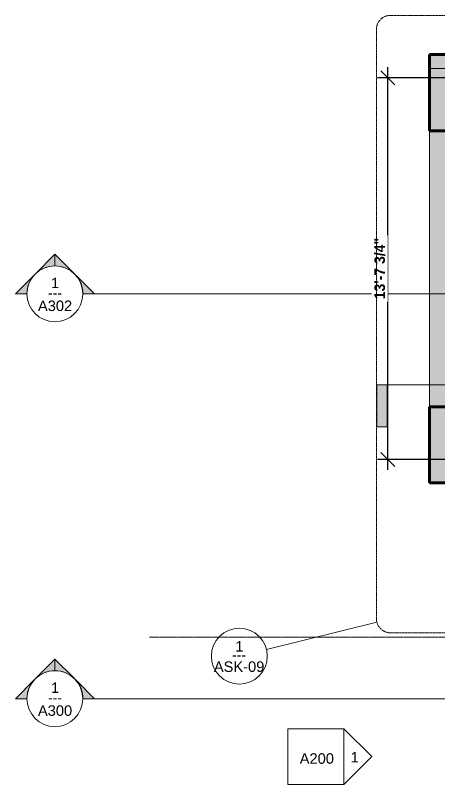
# Model space of a CAD drawing. Header units: inches. Extents: x -3252 to -1813, y 8136 to 9007.
# Drawn here: x -3252.1 to -3070, y 8563.3 to 8893.3 of the extents above; entities that cross this region are included whole.
import ezdxf

# ---------------------------------------------------------------- set-up
doc = ezdxf.new("R2010")
doc.units = ezdxf.units.IN
doc.header["$MEASUREMENT"] = 0
doc.linetypes.add('Dash Dot 3_16_', pattern=[0.3125, 0.1875, -0.0625, 0, -0.0625])
doc.linetypes.add('Grid Line 1_2_', pattern=[0.875, 0.5, -0.125, 0.125, -0.125])
for name, color, linetype, lineweight in [('A-ANNO-DIMS-1', 211, 'Continuous', 30), ('A-ANNO-SYMB', 150, 'Continuous', 9), ('A-ANNO-SYMB-1', 150, 'Dash Dot 3_16_', 9), ('G-ANNO-SYMB', 111, 'Continuous', 9), ('S-FNDN', 32, 'Continuous', 18), ('S-FNDN-3', 32, 'Continuous', 60), ('S-GRID-1', 1, 'Grid Line 1_2_', 9)]:
    doc.layers.add(name, color=color, linetype=linetype, lineweight=lineweight)
doc.layers.add('S-FNDN-1', color=32, linetype='Continuous', lineweight=18, transparency=0.4)
doc.layers.add('S-FNDN-2', color=235, linetype='Continuous', lineweight=18, transparency=0.4)
doc.styles.add('Arial_1', font='arial.ttf', dxfattribs={"height": 4.5})
doc.styles.add('Century Gothic', font='ufonts.com_century-gothic.ttf', dxfattribs={"height": 4.5})
doc.styles.add('Century Gothic_1', font='ufonts.com_century-gothic.ttf', dxfattribs={"height": 0.09375})
doc.styles.add('Century Gothic_B', font='GOTHICB.TTF', dxfattribs={"height": 4.5})
doc.dimstyles.new('OD__1_16__Tol__', dxfattribs={"dimscale": 12, "dimtxt": 4.698757, "dimasz": 0.5, "dimexe": 0.375, "dimexo": 0.25, "dimgap": 0.0625, "dimtad": 1, "dimdec": 4, "dimrnd": 0.0625, "dimzin": 3, "dimdsep": 46, "dimlunit": 4, "dimtxsty": 'Century Gothic_B', "dimblk1": 'OBLIQUE', "dimblk2": 'OBLIQUE', "dimsah": 1, "dimcen": 0.09, "dimdle": 0.375, "dimazin": 0, "dimtfac": 1, "dimtdec": 4, "dimtix": 1, "dimtmove": 0, "dimatfit": 3, "dimfxl": 1, "dimtvp": 1, "dimtfill": 1, "dimfrac": 2, "dimtolj": 1, "dimtzin": 0, "dimlwd": 30, "dimlwe": 30, "dimarcsym": 2})

# ---------------------------------------------------------------- blocks, each defined once
blk = doc.blocks.new('Elevation - Detail Number-151647-FRAMING - 1ST FLOOR')
at = {"layer": 'G-ANNO-SYMB'}
for p, q in [((0.25, 0.25), (-0.25, 0.25)), ((-0.25, 0.25), (-0.25, -0.25)), ((0.25, -0.25), (0.25, 0.25)), ((-0.25, -0.25), (0.25, -0.25))]:
    blk.add_line(p, q, dxfattribs=at)
blk = doc.blocks.new('Elevation - Detail Number-151370-FRAMING - 1ST FLOOR')
at = {"layer": 'G-ANNO-SYMB'}
for p, q in [((0, 0.25), (-0.25, 0)), ((0.25, 0), (0, 0.25)), ((-0.25, 0), (0.25, 0))]:
    blk.add_line(p, q, dxfattribs=at)
blk = doc.blocks.new('Section - Section Head - Filled-22785-FRAMING - 1ST FLOOR')
at = {"layer": 'G-ANNO-SYMB'}
h = blk.add_hatch(color=256, dxfattribs=at)
edge = h.paths.add_edge_path(flags=0)
edge.add_line((-0.4268, 0.1768), (-0.25, 0.3536))
edge.add_line((-0.25, 0.3536), (-0.25, 0.25))
edge.add_arc((-0.25, 0), 0.25, 90, 135)
h = blk.add_hatch(color=256, dxfattribs=at)
edge = h.paths.add_edge_path(flags=0)
edge.add_arc((-0.25, 0), 0.25, 45, 90)
edge.add_line((-0.25, 0.25), (-0.25, 0.3536))
edge.add_line((-0.25, 0.3536), (-0.0732, 0.1768))
h = blk.add_hatch(color=256, dxfattribs=at)
edge = h.paths.add_edge_path(flags=0)
edge.add_arc((-0.25, 0), 0.2503, 137.9216, 180)
edge.add_line((-0.5003, 0), (-0.6036, 0))
edge.add_line((-0.6036, 0), (-0.4358, 0.1678))
h = blk.add_hatch(color=256, dxfattribs=at)
edge = h.paths.add_edge_path(flags=0)
edge.add_line((-0.0642, 0.1678), (0.1036, 0))
edge.add_line((0.1036, 0), (0.0003, 0))
edge.add_arc((-0.25, 0), 0.2503, 0, 42.0784)
for p, q in [((-0.25, 0.3536), (-0.4268, 0.1768)), ((-0.25, 0.25), (-0.25, 0.3536)), ((-0.0732, 0.1768), (-0.25, 0.3536)), ((-0.25, 0.3536), (-0.25, 0.25)), ((-0.4358, 0.1678), (-0.6036, 0)), ((0.1036, 0), (-0.0642, 0.1678)), ((-0.6036, 0), (-0.5003, 0)), ((0.0003, 0), (0.1036, 0))]:
    blk.add_line(p, q, dxfattribs=at)
for centre, radius, start, end in [((-0.2503, 0), 0.25, 360, 180), ((-0.25, 0), 0.25, 90, 135), ((-0.25, 0), 0.25, 45, 90), ((-0.25, 0), 0.2503, 137.9216, 180), ((-0.25, 0), 0.2503, 0, 42.0784), ((-0.2503, 0), 0.25, 180, 360)]:
    blk.add_arc(centre, radius, start, end, dxfattribs=at)
blk = doc.blocks.new('Section - 3_32_ x 3_8_-54337-FRAMING - 1ST FLOOR')
at = {"layer": 'G-ANNO-SYMB'}
blk.add_hatch(color=256, dxfattribs=at).paths.add_polyline_path([(0, 0.375), (0, 0), (-0.09375, 0), (-0.09375, 0.375)], flags=0)
for p, q in [((0, 0.375), (-0.09375, 0.375)), ((-0.09375, 0.375), (-0.09375, 0)), ((0, 0), (0, 0.375)), ((-0.09375, 0), (0, 0))]:
    blk.add_line(p, q, dxfattribs=at)
blk = doc.blocks.new('_Oblique')
at = {"color": 0, "linetype": 'ByBlock', "lineweight": -2}
blk.add_line((-0.5, -0.5), (0.5, 0.5), dxfattribs=at)
blk = doc.blocks.new('DIMBLOCK18-FRAMING - 1ST FLOOR')
at = {"layer": 'A-ANNO-DIMS-1', "color": 0, "lineweight": 30, "transparency": 16777216}
for p, q in [((-3092.22, 8698.32), (-3092.22, 8871.07)), ((-3067.34, 8866.57), (-3096.72, 8866.57)), ((-3067.34, 8702.82), (-3096.72, 8702.82))]:
    blk.add_line(p, q, dxfattribs=at)
at = {"layer": 'Defpoints', "color": 0, "transparency": 16777216}
for p in [(-3092.22, 8866.57), (-3064.34, 8866.57), (-3064.34, 8702.82)]:
    blk.add_point(p, dxfattribs=at)
at = {"layer": 'A-ANNO-DIMS-1', "color": 0, "lineweight": 30, "transparency": 16777216, "xscale": 5.999999999999999, "yscale": 5.999999999999999, "zscale": 5.999999999999999}
for p, rotation in [((-3092.22, 8866.57), 90), ((-3092.22, 8702.82), 270)]:
    blk.add_blockref('_Oblique', p, dxfattribs=dict(at, rotation=rotation))
at = {"layer": 'A-ANNO-DIMS-1', "color": 0, "transparency": 16777216, "insert": (-3095.68, 8784.69), "char_height": 4.5, "attachment_point": 5, "rotation": 90, "style": 'Century Gothic_B', "bg_fill": 3, "box_fill_scale": 1.25, "bg_fill_color": 256, "bg_fill_true_color": 13158600, "bg_fill_transparency": 0}
blk.add_mtext('\\A1;13\'-7 3/4"', dxfattribs=at)
blk = doc.blocks.new('Ceiling Plan - Callout Head-565430-FRAMING - 1ST FLOOR')
at = {"layer": 'A-ANNO-SYMB'}
for start, end in [(360, 180), (180, 360)]:
    blk.add_arc((0, 0), 0.25, start, end, dxfattribs=at)
at = {"layer": 'A-ANNO-SYMB', "insert": (-0.0662, 0.0585), "char_height": 0.09375, "width": 0.160969, "attachment_point": 1, "style": 'Century Gothic_1'}
blk.add_mtext('---', dxfattribs=at)

msp = doc.modelspace()

# ---------------------------------------------------------------- hatches: boundary and pattern name
at = {"layer": 'S-FNDN-1'}
h = msp.add_hatch(color=256, dxfattribs=at)
h.paths.add_polyline_path([(-3074.33668, 8692.81938), (-3064.33668, 8692.81938), (-3064.33668, 8725.31938), (-3074.33668, 8725.31938), (-3074.33668, 8702.81938)], flags=0)
h.paths.add_polyline_path([(-3074.33668, 8843.81938), (-3064.33668, 8843.81938), (-3064.33668, 8876.56938), (-3074.33668, 8876.56938), (-3074.33668, 8856.29567)], flags=0)
at = {"layer": 'S-FNDN-2'}
msp.add_hatch(color=256, dxfattribs=at).paths.add_polyline_path([(-3064.33668, 8725.31938), (-3064.33668, 8843.81938), (-3074.33668, 8843.81938), (-3074.33668, 8725.31938)], flags=0)

# ---------------------------------------------------------------- linework, layer by layer
at = {"layer": 'A-ANNO-SYMB'}
msp.add_line((-3096.95509, 8632.99699), (-3144.33349, 8621.28773), dxfattribs=at)
at = {"layer": 'A-ANNO-SYMB-1'}
for p, q in [((-2709.5695, 8893.3188), (-3091.13035, 8893.3188)), ((-3091.13035, 8628.43654), (-2709.5695, 8628.43654))]:
    msp.add_line(p, q, dxfattribs=at)
for centre, start, end in [((-3091.13035, 8887.3188), 90, 180), ((-3091.13035, 8634.43654), 180, 270)]:
    msp.add_arc(centre, 6, start, end, dxfattribs=at)
at = {"layer": 'G-ANNO-SYMB'}
for p, q in [((-3223.11872, 8773.84586), (-1841.83929, 8773.84586)), ((-3040.33013, 8734.84586), (-3092.48781, 8734.84586)), ((-3223.11872, 8600.16698), (-1841.83929, 8600.16698))]:
    msp.add_line(p, q, dxfattribs=at)
at = {"layer": 'S-FNDN'}
for p, q in [((-3074.33668, 8870.56938), (-3059.33668, 8870.56938)), ((-3074.33668, 8866.56938), (-3064.33668, 8866.56938)), ((-3074.33668, 8725.31938), (-3074.33668, 8843.81938))]:
    msp.add_line(p, q, dxfattribs=at)
at = {"layer": 'S-FNDN-3'}
for p, q in [((-3074.33668, 8843.81938), (-3074.33668, 8876.56938)), ((-3074.33668, 8876.56938), (-2210.33668, 8876.56938)), ((-3064.33668, 8843.81938), (-3074.33668, 8843.81938)), ((-3074.33668, 8692.81938), (-3074.33668, 8725.31938)), ((-3074.33668, 8725.31938), (-3064.33668, 8725.31938)), ((-3018.33668, 8692.81938), (-3074.33668, 8692.81938))]:
    msp.add_line(p, q, dxfattribs=at)
at = {"layer": 'S-GRID-1'}
msp.add_line((-3194.57025, 8626.56938), (-1935.47917, 8626.56938), dxfattribs=at)

# ---------------------------------------------------------------- block references
at = {"layer": 'A-ANNO-SYMB', "xscale": 47.99999999999997, "yscale": 47.99999999999997, "zscale": 47.99999999999997}
msp.add_blockref('Ceiling Plan - Callout Head-565430-FRAMING - 1ST FLOOR', (-3155.98299, 8618.40863), dxfattribs=at)
at = {"layer": 'G-ANNO-SYMB', "xscale": 47.99999999999997, "yscale": 47.99999999999997, "zscale": 47.99999999999997}
for p in [(-3223.11872, 8773.84586), (-3223.11872, 8600.16698)]:
    msp.add_blockref('Section - Section Head - Filled-22785-FRAMING - 1ST FLOOR', p, dxfattribs=at)
at = {"layer": 'G-ANNO-SYMB', "extrusion": (0, 0, -1), "xscale": 47.99999999999997, "yscale": 47.99999999999997, "zscale": 47.99999999999997}
for name, p, rotation in [('Section - 3_32_ x 3_8_-54337-FRAMING - 1ST FLOOR', (3092.48781, 8734.84586), 180), ('Elevation - Detail Number-151647-FRAMING - 1ST FLOOR', (3123.10044, 8575.29875), 269.9999999999997)]:
    msp.add_blockref(name, p, dxfattribs=dict(at, rotation=rotation))
at = {"layer": 'G-ANNO-SYMB', "xscale": 47.99999999999997, "yscale": 47.99999999999997, "zscale": 47.99999999999997, "rotation": 270.0000000000001}
msp.add_blockref('Elevation - Detail Number-151370-FRAMING - 1ST FLOOR', (-3111.10044, 8575.29875), dxfattribs=at)

# ---------------------------------------------------------------- texts
at = {"layer": 'A-ANNO-SYMB', "char_height": 4.5, "attachment_point": 1, "style": 'Arial_1'}
for s, insert, width in [('1', (-3157.72795, 8624.85826), 4.242), ('ASK-09', (-3166.9122, 8616.16615), 26.5125)]:
    msp.add_mtext(s, dxfattribs=dict(at, insert=insert, width=width))
at = {"layer": 'G-ANNO-SYMB', "char_height": 4.5, "attachment_point": 1}
for s, insert, width, style in [('1', (-3236.77921, 8780.80018), 4.242, 'Arial_1'), ('---', (-3238.10486, 8776.54683), 7.7265, 'Century Gothic'), ('A302', (-3242.40125, 8770.98206), 17.877, 'Arial_1'), ('1', (-3236.77921, 8607.1213), 4.242, 'Arial_1'), ('---', (-3238.10486, 8602.86796), 7.7265, 'Century Gothic'), ('A300', (-3242.40125, 8597.30318), 17.877, 'Arial_1'), ('1', (-3108.18674, 8577.2931), 4.242, 'Arial_1'), ('A200', (-3130.05978, 8576.75331), 17.877, 'Arial_1')]:
    msp.add_mtext(s, dxfattribs=dict(at, insert=insert, width=width, style=style))

# ---------------------------------------------------------------- next in the draw order: dimensions: what is measured, and where the dimension line sits
at = {"layer": 'A-ANNO-DIMS-1'}
dim = msp.add_linear_dim(base=(-3092.21733, 8866.56938), p1=(-3064.33668, 8702.81938), p2=(-3064.33668, 8866.56938), angle=90, dimstyle='OD__1_16__Tol__', override={"dimpost": '<>', "dimfxl": 163.75}, dxfattribs=at)
dim.commit()
dim.dimension.update_dxf_attribs({"geometry": 'DIMBLOCK18-FRAMING - 1ST FLOOR', "text_midpoint": (-3095.68232, 8784.69438)})

# ---------------------------------------------------------------- next in the draw order: linework, layer by layer
at = {"layer": 'A-ANNO-SYMB-1'}
msp.add_line((-3097.13035, 8887.3188), (-3097.13035, 8634.43654), dxfattribs=at)

doc.saveas('drawing.dxf')
